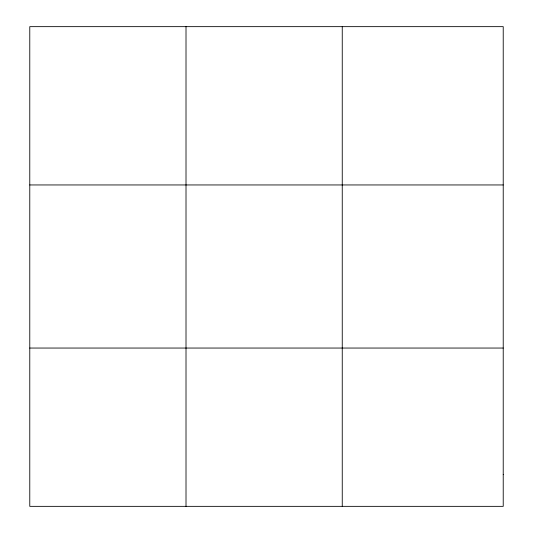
<?xml version="1.0" encoding="UTF-8"?>
<svg xmlns="http://www.w3.org/2000/svg" width="533" height="533" viewBox="0 0 533 533"><rect width="100%" height="100%" fill="white"/><g stroke="black" fill="none" stroke-linecap="round" stroke-linejoin="round"><path stroke-width="0.8" d="M186.01 506.35L186.01 26.65M342.253 506.35L342.253 26.65M29.775 184.951L503.225 184.951M29.775 348.049L503.225 348.049M503.225 474.69L503.225 506.35L29.775 506.35L29.775 26.65L503.225 26.65L503.225 474.69"/></g></svg>
